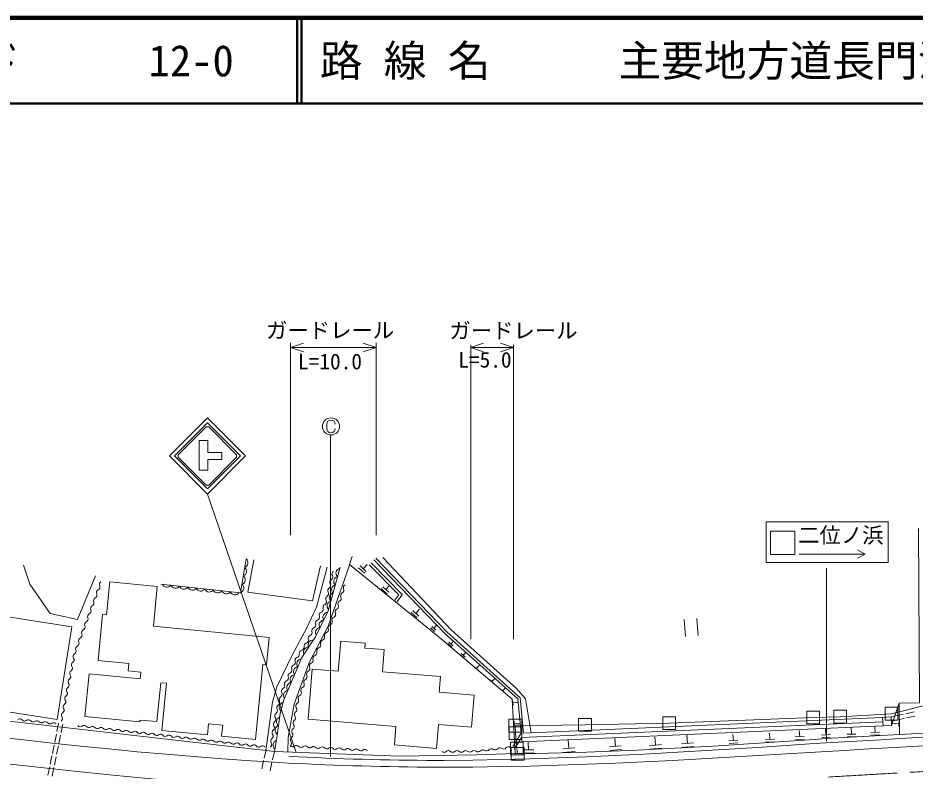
# Model space of a CAD drawing. Units: millimetres, scale not verified. Extents: x 40000 to 680000, y 20000 to 380000.
# Drawn here: x 145064 to 250038, y 291898 to 380000 of the extents above; entities that cross this region are included whole.
import ezdxf
from ezdxf.enums import TextEntityAlignment as Align

# ---------------------------------------------------------------- set-up
doc = ezdxf.new("R2010")
doc.units = ezdxf.units.MM
doc.header["$LTSCALE"] = 1000
doc.linetypes.add('CHAIN', pattern=[18.5, 12, -1.5, 3.5, -1.5])
for name, color, linetype, lineweight in [('M-BGD', 7, 'Continuous', 13), ('M-BMK', 2, 'CHAIN', 13), ('M-BMK-ROW', 30, 'Continuous', 13), ('M-STR-HTXT', 7, 'Continuous', 13), ('M-STR-STRC', 7, 'Continuous', 13), ('M-TTL', 2, 'Continuous', 140), ('M-TTL-LINE', 7, 'Continuous', 50), ('M-TTL-TXT', 7, 'Continuous', 13)]:
    doc.layers.add(name, color=color, linetype=linetype, lineweight=lineweight)
doc.styles.add('ＭＳ ゴシック', font='')
doc.styles.get('ＭＳ ゴシック').set_extended_font_data('MS Gothic')

msp = doc.modelspace()

# ---------------------------------------------------------------- linework, layer by layer
at = {"layer": 'M-BGD'}
for p, q in [((185463, 315571), (185912, 316058)), ((186168, 316028), (189643, 312525)), ((186381, 316240), (190036, 312555)), ((185618, 315041), (184922, 315683)), ((185811, 315250), (185115, 315892)), ((188257, 312600), (187561, 313241)), ((188450, 312809), (187754, 313450)), ((188102, 313129), (188551, 313617)), ((189643, 312525), (189181, 311889)), ((190036, 312555), (189424, 311713)), ((191618, 310342), (192067, 310829)), ((191774, 309812), (191078, 310454)), ((191966, 310021), (191270, 310663)), ((224521, 309739), (224676, 307745)), ((193820, 308234), (193352, 308657)), ((193947, 308375), (193479, 308798)), ((193713, 308586), (194009, 308914)), ((223026, 309623), (223180, 307629)), ((195823, 306393), (195355, 306816)), ((195950, 306534), (195482, 306957)), ((195716, 306745), (196012, 307073)), ((197278, 305105), (196809, 305528)), ((197405, 305245), (196936, 305669)), ((197170, 305457), (197467, 305785)), ((198864, 303734), (198533, 304057)), ((198698, 303895), (199021, 304227)), ((200673, 302200), (200342, 302524)), ((200508, 302362), (200831, 302693)), ((201948, 301112), (201610, 301424)), ((201779, 301268), (202091, 301605)), ((203007, 299612), (202920, 300150)), ((202964, 299881), (203502, 299968)), ((248187, 299820), (247292, 297234)), ((204239, 296346), (246232, 298171)), ((247231, 298232), (248648, 298536)), ((248941, 298599), (249919, 298809)), ((249046, 298110), (250024, 298320)), ((149827, 297488), (149625, 296509)), ((150317, 297387), (150115, 296408)), ((203117, 297083), (203113, 297752)), ((203115, 297417), (203784, 297422)), ((203988, 295835), (246254, 297671)), ((245364, 296413), (245341, 297136)), ((247262, 297727), (248753, 298047)), ((248151, 297440), (247452, 297485)), ((248173, 297790), (248129, 297091)), ((149565, 296215), (149362, 295236)), ((150054, 296114), (149852, 295135)), ((203939, 296331), (202985, 294770)), ((223408, 295133), (223322, 296102)), ((228774, 295472), (228732, 296193)), ((233056, 295612), (233015, 296333)), ((236537, 295913), (236496, 296634)), ((240131, 296166), (239102, 296082)), ((239617, 296124), (239558, 296844)), ((243104, 296230), (242072, 296197)), ((242588, 296213), (242564, 296936)), ((245880, 296430), (244848, 296397)), ((245890, 296120), (244858, 296087)), ((203988, 295835), (203168, 294494)), ((204789, 294392), (204781, 295289)), ((209523, 294544), (209438, 295513)), ((214975, 294782), (214890, 295750)), ((220353, 294987), (218969, 294865)), ((219661, 294926), (219576, 295895)), ((224099, 295194), (222716, 295072)), ((229289, 295501), (228259, 295442)), ((229307, 295192), (228276, 295133)), ((233572, 295641), (232541, 295582)), ((233590, 295332), (232559, 295273)), ((237052, 295943), (236022, 295883)), ((237070, 295633), (236040, 295574)), ((238246, 295605), (239596, 295688)), ((238277, 295106), (239627, 295189)), ((240157, 295857), (239128, 295773)), ((243114, 295920), (242082, 295887)), ((149302, 294942), (149100, 293963)), ((149791, 294841), (149589, 293862)), ((174107, 294397), (173883, 293423)), ((175081, 294173), (174857, 293199)), ((205430, 294398), (204148, 294386)), ((205433, 294013), (204151, 294002)), ((210215, 294605), (208831, 294484)), ((210252, 294190), (208868, 294068)), ((215667, 294842), (214283, 294721)), ((215704, 294427), (214320, 294306)), ((220389, 294571), (219005, 294450)), ((224136, 294779), (222752, 294657)), ((149039, 293669), (148837, 292690)), ((149529, 293568), (149327, 292589)), ((173816, 293130), (173592, 292156)), ((174790, 292906), (174566, 291932)), ((148776, 292396), (148574, 291416)), ((149266, 292295), (149064, 291315))]:
    msp.add_line(p, q, dxfattribs=at)
for points in [[(250425, 320269), (250544, 299891), (248187, 299820), (248225, 296191)], [(154158, 314726), (152047, 309636), (148826, 310345), (146455, 313765), (145725, 315994)], [(161779, 313771), (171094, 312731), (171765, 316737)], [(180481, 315895), (179521, 311797), (171982, 312832), (172679, 316597)], [(176643, 294115), (176668, 295826), (177382, 299715), (179174, 304693), (181355, 308841), (183633, 315329), (184164, 317001)], [(203233, 293944), (202882, 300300), (194617, 307326), (183866, 316063)], [(203939, 296331), (203551, 300328), (195049, 307949), (186715, 316591)], [(204239, 296346), (203838, 300474), (195258, 308165), (186931, 316799)], [(205109, 296384), (204467, 300347), (203399, 301567), (195753, 308419), (187750, 316897)], [(174081, 294290), (174837, 299968), (175347, 301744), (177152, 305456), (178830, 308564), (179986, 311053), (181258, 315735)], [(182758, 315754), (181379, 310636), (179894, 307586), (178294, 305178), (176177, 300234), (175733, 298631), (175351, 295793), (175081, 294173)], [(203233, 293944), (198717, 293795), (189715, 293629), (175081, 294173), (132723, 299028)], [(246294, 297172), (204037, 295329), (203988, 295835)], [(238275, 295106), (234945, 294888), (231615, 294672), (228284, 294461), (224953, 294257), (221621, 294063), (218289, 293881), (214956, 293714), (211622, 293563), (208287, 293431), (204952, 293321), (201615, 293235), (198279, 293175), (194941, 293145), (193931, 293142)], [(238244, 295605), (235285, 295402), (232326, 295202), (229367, 295007), (226408, 294820), (223447, 294644), (220486, 294481), (217524, 294335), (214561, 294208), (211597, 294102), (208633, 294021), (205668, 293967), (203233, 293944)]]:
    msp.add_lwpolyline(points, dxfattribs=at)
for points in [[(172855, 295578), (168894, 295965), (169021, 297267), (167358, 297429), (167231, 296127), (161910, 296647), (162449, 302160), (161767, 302227), (161323, 297677), (159345, 297870), (159322, 297638), (152891, 298267), (153380, 303269), (159360, 302685), (159435, 303458), (157942, 303604), (158027, 304465), (154442, 304816), (154969, 310206), (155422, 310162), (155801, 314045), (161368, 313501), (160914, 308861), (174469, 307537), (174154, 304316), (173713, 304359)], [(149667, 297921), (135869, 300062), (136264, 302608), (137570, 302406), (138992, 311572), (142997, 310951), (142864, 310092), (151351, 308775)], [(179019, 297948), (189285, 297108), (189108, 294949), (194040, 294545), (194268, 297333), (198132, 297016), (198440, 300776), (194341, 301111), (194491, 302946), (187703, 303501), (187916, 306100), (185652, 306285), (185699, 306859), (182837, 307093), (182548, 303567), (179499, 303816)], [(247292, 297234), (246294, 297172), (246232, 298171), (247231, 298232)]]:
    msp.add_lwpolyline(points, close=True, dxfattribs=at)
for centre, radius, start, end in [((171414, 316257), 567, 288.56686, 52.42188), ((171249, 315271), 567, 288.56686, 52.42188), ((182168, 314941), 362, 122.20707, 209.41271), ((182846, 315057), 567, 102.99622, 226.85125), ((154962, 313716), 362, 116.06824, 203.27387), ((171084, 314285), 567, 288.56686, 52.42188), ((181923, 313971), 362, 122.20707, 209.41271), ((181537, 314585), 362, 302.20707, 29.41271), ((182586, 314091), 567, 102.99622, 226.85125), ((154614, 312777), 362, 116.06824, 203.27387), ((154296, 313430), 362, 296.06824, 23.27387), ((162491, 313960), 567, 201.70076, 325.55578), ((163484, 313849), 567, 201.70076, 325.55578), ((164478, 313738), 567, 201.70076, 325.55578), ((165472, 313627), 567, 201.70076, 325.55578), ((166466, 313516), 567, 201.70076, 325.55578), ((167460, 313405), 567, 201.70076, 325.55578), ((168454, 313294), 567, 201.70076, 325.55578), ((169447, 313183), 567, 201.70076, 325.55578), ((170441, 313072), 567, 201.70076, 325.55578), ((170919, 313298), 567, 288.56686, 52.42188), ((181678, 313000), 362, 122.20707, 209.41271), ((181292, 313614), 362, 302.20707, 29.41271), ((182326, 313126), 567, 102.99622, 226.85125), ((182845, 313050), 362, 297.63002, 24.83566), ((183503, 313354), 362, 117.63002, 204.83566), ((154266, 311839), 362, 116.06824, 203.27387), ((153948, 312491), 362, 296.06824, 23.27387), ((180801, 311674), 362, 302.20707, 29.41271), ((181432, 312030), 362, 122.20707, 209.41271), ((181046, 312644), 362, 302.20707, 29.41271), ((182066, 312160), 567, 102.99622, 226.85125), ((182859, 311459), 362, 117.63002, 204.83566), ((182523, 312102), 362, 297.63002, 24.83566), ((183181, 312407), 362, 117.63002, 204.83566), ((153253, 310614), 362, 296.06824, 23.27387), ((153919, 310900), 362, 116.06824, 203.27387), ((153600, 311552), 362, 296.06824, 23.27387), ((180430, 310805), 362, 290.56969, 17.77532), ((181121, 311027), 362, 110.56969, 197.77532), ((181806, 311195), 567, 102.99622, 226.85125), ((182537, 310511), 362, 117.63002, 204.83566), ((182201, 311154), 362, 297.63002, 24.83566), ((152905, 309675), 362, 296.06824, 23.27387), ((153571, 309962), 362, 116.06824, 203.27387), ((179994, 309904), 362, 290.56969, 17.77532), ((180685, 310126), 362, 110.56969, 197.77532), ((181314, 309893), 567, 92.12006, 215.97509), ((182170, 309544), 362, 109.86212, 197.06776), ((181879, 310207), 362, 297.63002, 24.83566), ((152557, 308736), 362, 296.06824, 23.27387), ((153223, 309023), 362, 116.06824, 203.27387), ((179813, 308324), 362, 110.56969, 197.77532), ((179558, 309003), 362, 290.56969, 17.77532), ((180439, 308095), 567, 92.12006, 215.97509), ((180249, 309225), 362, 110.56969, 197.77532), ((180877, 308994), 567, 92.12006, 215.97509), ((181723, 308648), 362, 109.86212, 197.06776), ((181477, 309331), 362, 289.86212, 17.06776), ((152209, 307798), 362, 296.06824, 23.27387), ((152875, 308084), 362, 116.06824, 203.27387), ((179376, 307423), 362, 110.56969, 197.77532), ((179122, 308102), 362, 290.56969, 17.77532), ((180583, 307540), 362, 289.86212, 17.06776), ((181276, 307752), 362, 109.86212, 197.06776), ((181030, 308435), 362, 289.86212, 17.06776), ((152180, 306207), 362, 116.06824, 203.27387), ((151862, 306859), 362, 296.06824, 23.27387), ((152528, 307146), 362, 116.06824, 203.27387), ((178895, 306508), 362, 103.10373, 190.30937), ((178686, 307201), 362, 290.56969, 17.77532), ((179593, 306651), 567, 84.45437, 208.3094), ((180135, 306644), 362, 289.86212, 17.06776), ((180828, 306857), 362, 109.86212, 197.06776), ((151882, 305298), 362, 125.19203, 212.39767), ((151514, 305920), 362, 296.06824, 23.27387), ((177632, 305541), 362, 283.10373, 10.30937), ((178346, 305671), 362, 103.10373, 190.30937), ((178182, 306378), 362, 283.10373, 10.30937), ((179039, 305818), 567, 84.45437, 208.3094), ((179688, 305748), 362, 289.86212, 17.06776), ((180381, 305961), 362, 109.86212, 197.06776), ((151687, 304316), 362, 125.19203, 212.39767), ((151270, 304909), 362, 305.19203, 32.39767), ((177167, 304612), 362, 292.12802, 19.33365), ((177851, 304852), 362, 112.12802, 199.33365), ((178268, 304440), 567, 94.89717, 218.7522), ((179529, 304188), 362, 117.0998, 204.30544), ((179241, 304853), 362, 289.86212, 17.06776), ((179934, 305066), 362, 109.86212, 197.06776), ((151493, 303334), 362, 125.19203, 212.39767), ((151075, 303927), 362, 305.19203, 32.39767), ((176755, 303699), 362, 292.12802, 19.33365), ((177439, 303939), 362, 112.12802, 199.33365), ((177874, 303521), 567, 94.89717, 218.7522), ((179198, 303244), 362, 117.0998, 204.30544), ((178868, 303890), 362, 297.0998, 24.30544), ((151298, 302352), 362, 125.19203, 212.39767), ((150881, 302945), 362, 305.19203, 32.39767), ((176616, 302114), 362, 112.12802, 199.33365), ((176344, 302787), 362, 292.12802, 19.33365), ((177028, 303027), 362, 112.12802, 199.33365), ((177481, 302601), 567, 94.89717, 218.7522), ((178867, 302299), 362, 117.0998, 204.30544), ((178537, 302945), 362, 297.0998, 24.30544), ((151104, 301370), 362, 125.19203, 212.39767), ((150686, 301963), 362, 305.19203, 32.39767), ((176253, 301225), 362, 120.55679, 207.76243), ((175932, 301874), 362, 292.12802, 19.33365), ((176694, 300763), 567, 94.89717, 218.7522), ((177087, 301682), 567, 94.89717, 218.7522), ((178536, 301354), 362, 117.0998, 204.30544), ((178206, 302000), 362, 297.0998, 24.30544), ((150909, 300388), 362, 125.19203, 212.39767), ((150492, 300981), 362, 305.19203, 32.39767), ((175980, 300262), 362, 120.55679, 207.76243), ((175611, 300887), 362, 300.55679, 27.76243), ((177545, 300111), 362, 297.0998, 24.30544), ((178206, 300409), 362, 117.0998, 204.30544), ((177876, 301056), 362, 297.0998, 24.30544), ((150103, 299018), 362, 305.19203, 32.39767), ((150715, 299406), 362, 125.19203, 212.39767), ((150297, 300000), 362, 305.19203, 32.39767), ((175706, 299299), 362, 120.55679, 207.76243), ((175338, 299924), 362, 300.55679, 27.76243), ((176212, 299361), 567, 102.58321, 226.43824), ((177334, 299087), 362, 307.49463, 34.70027), ((177930, 299500), 362, 127.49463, 214.70027), ((149908, 298036), 362, 305.19203, 32.39767), ((150520, 298424), 362, 125.19203, 212.39767), ((174871, 297949), 362, 307.32009, 34.52573), ((175469, 298360), 362, 127.32009, 214.52573), ((175065, 298961), 362, 300.55679, 27.76243), ((175873, 297672), 567, 110.40067, 234.25569), ((177179, 298098), 362, 307.49463, 34.70027), ((177775, 298511), 362, 127.49463, 214.70027), ((348971, -1505495), 1804500, 89.09477, 93.47489), ((348971, -1505495), 1804000, 89.09477, 93.47489), ((145283, 297642), 362, 40.02403, 127.22966), ((145839, 298108), 362, 220.02403, 307.22966), ((146277, 297531), 362, 40.02403, 127.22966), ((146834, 297997), 362, 220.02403, 307.22966), ((147272, 297420), 362, 40.02403, 127.22966), ((147828, 297886), 362, 220.02403, 307.22966), ((148267, 297309), 362, 40.02403, 127.22966), ((148823, 297775), 362, 220.02403, 307.22966), ((149262, 297197), 362, 40.02403, 127.22966), ((152356, 297446), 362, 219.8796, 307.08524), ((152793, 296868), 362, 39.8796, 127.08524), ((153350, 297333), 362, 219.8796, 307.08524), ((153787, 296754), 362, 39.8796, 127.08524), ((174713, 296961), 362, 307.32009, 34.52573), ((175311, 297372), 362, 127.32009, 214.52573), ((175739, 296681), 567, 110.40067, 234.25569), ((177024, 297109), 362, 307.49463, 34.70027), ((177621, 297522), 362, 127.49463, 214.70027), ((154345, 297219), 362, 219.8796, 307.08524), ((154782, 296641), 362, 39.8796, 127.08524), ((155339, 297105), 362, 219.8796, 307.08524), ((155776, 296527), 362, 39.8796, 127.08524), ((156334, 296992), 362, 219.8796, 307.08524), ((156771, 296413), 362, 39.8796, 127.08524), ((157328, 296878), 362, 219.8796, 307.08524), ((157766, 296300), 362, 39.8796, 127.08524), ((158323, 296765), 362, 219.8796, 307.08524), ((158760, 296186), 362, 39.8796, 127.08524), ((159317, 296651), 362, 219.8796, 307.08524), ((159755, 296073), 362, 39.8796, 127.08524), ((160312, 296537), 362, 219.8796, 307.08524), ((160749, 295959), 362, 39.8796, 127.08524), ((161306, 296424), 362, 219.8796, 307.08524), ((161744, 295845), 362, 39.8796, 127.08524), ((162301, 296310), 362, 219.8796, 307.08524), ((162738, 295732), 362, 39.8796, 127.08524), ((174556, 295972), 362, 307.32009, 34.52573), ((175153, 296383), 362, 127.32009, 214.52573), ((176870, 296120), 362, 307.49463, 34.70027), ((177466, 296533), 362, 127.49463, 214.70027), ((163296, 296196), 362, 219.8796, 307.08524), ((163733, 295618), 362, 39.8796, 127.08524), ((164290, 296083), 362, 219.8796, 307.08524), ((164727, 295505), 362, 39.8796, 127.08524), ((165285, 295969), 362, 219.8796, 307.08524), ((165722, 295391), 362, 39.8796, 127.08524), ((166279, 295856), 362, 219.8796, 307.08524), ((166716, 295277), 362, 39.8796, 127.08524), ((167274, 295742), 362, 219.8796, 307.08524), ((167711, 295164), 362, 39.8796, 127.08524), ((168268, 295628), 362, 219.8796, 307.08524), ((168705, 295050), 362, 39.8796, 127.08524), ((169263, 295515), 362, 219.8796, 307.08524), ((169700, 294936), 362, 39.8796, 127.08524), ((170257, 295401), 362, 219.8796, 307.08524), ((170694, 294823), 362, 39.8796, 127.08524), ((171252, 295288), 362, 219.8796, 307.08524), ((171689, 294709), 362, 39.8796, 127.08524), ((174398, 294984), 362, 307.32009, 34.52573), ((174995, 295395), 362, 127.32009, 214.52573), ((175479, 294939), 567, 108.6287, 232.48373), ((176715, 295131), 362, 307.49463, 34.70027), ((177311, 295544), 362, 127.49463, 214.70027), ((172246, 295174), 362, 219.8796, 307.08524), ((172683, 294596), 362, 39.8796, 127.08524), ((173241, 295060), 362, 219.8796, 307.08524), ((173678, 294482), 362, 39.8796, 127.08524), ((177200, 295090), 362, 223.01273, 310.21837), ((177668, 294536), 362, 43.01273, 130.21837), ((178199, 295031), 362, 223.01273, 310.21837), ((178668, 294477), 362, 43.01273, 130.21837), ((179199, 294972), 362, 223.01273, 310.21837), ((179667, 294418), 362, 43.01273, 130.21837), ((180198, 294913), 362, 223.01273, 310.21837), ((180666, 294359), 362, 43.01273, 130.21837), ((181197, 294854), 362, 223.01273, 310.21837), ((181665, 294300), 362, 43.01273, 130.21837), ((182196, 294794), 362, 223.01273, 310.21837), ((182665, 294241), 362, 43.01273, 130.21837), ((183196, 294735), 362, 223.01273, 310.21837), ((183664, 294182), 362, 43.01273, 130.21837), ((184195, 294676), 362, 223.01273, 310.21837), ((184663, 294123), 362, 43.01273, 130.21837), ((185194, 294617), 362, 223.01273, 310.21837), ((185662, 294064), 362, 43.01273, 130.21837), ((194934, 294443), 362, 226.81404, 314.01967), ((195438, 293922), 362, 46.81404, 134.01967), ((195935, 294451), 362, 226.81404, 314.01967), ((196439, 293929), 362, 46.81404, 134.01967), ((196936, 294458), 362, 226.81404, 314.01967), ((197440, 293937), 362, 46.81404, 134.01967), ((197937, 294465), 362, 226.81404, 314.01967), ((198441, 293944), 362, 46.81404, 134.01967), ((198909, 294497), 362, 232.84613, 320.05177), ((199464, 294032), 362, 52.84613, 140.05177), ((199903, 294609), 362, 232.84613, 320.05177), ((200459, 294144), 362, 52.84613, 140.05177), ((200898, 294722), 362, 232.84613, 320.05177), ((201454, 294256), 362, 52.84613, 140.05177), ((201893, 294834), 362, 232.84613, 320.05177), ((202448, 294369), 362, 52.84613, 140.05177), ((195010, 639140), 346000, 266.97797, 269.82147)]:
    msp.add_arc(centre, radius, start, end, dxfattribs=at)
at = {"layer": 'M-BMK'}
msp.add_lwpolyline([(132126, 294087), (137092, 293507), (142059, 292935), (147028, 292379), (152000, 291846), (156974, 291346), (161953, 290885), (166936, 290472), (171923, 290115), (176558, 289841)], dxfattribs=at)
msp.add_arc((348971, -1505495), 1800000, 89.09477, 93.47489, dxfattribs=at)
at = {"layer": 'M-BMK-ROW'}
for p, q in [((248031, 299356), (246531, 299356)), ((246531, 299356), (246531, 297856)), ((248031, 297856), (248031, 299356)), ((222021, 298256), (220521, 298256)), ((220521, 298256), (220521, 296756)), ((222021, 296756), (222021, 298256)), ((238865, 298921), (237365, 298921)), ((237365, 298921), (237365, 297421)), ((238865, 297421), (238865, 298921)), ((242020, 299009), (240520, 299009)), ((240520, 299009), (240520, 297509)), ((242020, 297509), (242020, 299009)), ((204014, 297953), (202514, 297953)), ((202514, 297953), (202514, 296453)), ((204014, 296453), (204014, 297953)), ((212174, 298059), (210674, 298059)), ((210674, 298059), (210674, 296559)), ((212174, 296559), (212174, 298059)), ((237365, 297421), (238865, 297421)), ((240520, 297509), (242020, 297509)), ((246531, 297856), (248031, 297856)), ((202514, 296453), (204014, 296453)), ((204032, 297077), (202532, 297077)), ((202532, 297077), (202532, 295577)), ((204032, 295577), (204032, 297077)), ((210674, 296559), (212174, 296559)), ((220521, 296756), (222021, 296756)), ((202532, 295577), (204032, 295577)), ((204183, 295284), (202683, 295284)), ((202683, 295284), (202683, 293784)), ((204183, 293784), (204183, 295284)), ((204285, 294665), (202785, 294665)), ((202785, 294665), (202785, 293165)), ((204285, 293165), (204285, 294665)), ((202683, 293784), (204183, 293784)), ((202785, 293165), (204285, 293165))]:
    msp.add_line(p, q, dxfattribs=at)
msp.add_lwpolyline([(203535, 293915), (203433, 294534), (203282, 296327), (203264, 297203), (211424, 297309), (221271, 297506), (238115, 298171), (241270, 298259), (247281, 298606), (252697, 299953), (261382, 300235), (273898, 300695), (280914, 301020), (291943, 301407), (302102, 301553)], dxfattribs=at)
at = {"layer": 'M-STR-HTXT'}
for p, q in [((176973, 341996), (176973, 319496)), ((176973, 341459), (178473, 341959)), ((176973, 341459), (186973, 341459)), ((176973, 341459), (178473, 340959)), ((186973, 341459), (185473, 341959)), ((186973, 341459), (185473, 340959)), ((186973, 341996), (186973, 319496)), ((198043, 341459), (199543, 341959)), ((198043, 341762), (198043, 307321)), ((198043, 341459), (203043, 341459)), ((198043, 341459), (199543, 340959)), ((203043, 341459), (201543, 341959)), ((203043, 341459), (201543, 340959)), ((203043, 341762), (203043, 307321)), ((181194, 332465), (181194, 331965)), ((181641, 331217), (181641, 293590))]:
    msp.add_line(p, q, dxfattribs=at)
msp.add_circle((181694, 332215), 1000, dxfattribs=at)
for centre, start, end in [((181694, 332465), 0, 180), ((181694, 331965), 180, 0)]:
    msp.add_arc(centre, 500, start, end, dxfattribs=at)
at = {"layer": 'M-STR-STRC'}
for p, q in [((167090, 332177), (163823, 328910)), ((167294, 330573), (166287, 330573)), ((166287, 330573), (166287, 327083)), ((167294, 329163), (167294, 330573)), ((162784, 328761), (167239, 324307)), ((163378, 328761), (167239, 324901)), ((167294, 329163), (168905, 329163)), ((168905, 329163), (168905, 328358)), ((167294, 328358), (168905, 328358)), ((167294, 327083), (167294, 328358)), ((166287, 327083), (167294, 327083)), ((177624, 294079), (167239, 324307)), ((232598, 321047), (246907, 321047)), ((232598, 316303), (232598, 321047)), ((246907, 316303), (246907, 321047)), ((233141, 317248), (233141, 319948)), ((236478, 317284), (244186, 317284)), ((244186, 317284), (243286, 317784)), ((244186, 317284), (243286, 316784)), ((246907, 316303), (232598, 316303)), ((239658, 295412), (239658, 315630)), ((238338, 294108), (239688, 294191))]:
    msp.add_line(p, q, dxfattribs=at)
for points in [[(167239, 324307), (171694, 328761), (167239, 333216), (162784, 328761)], [(167239, 324901), (171100, 328761), (167239, 332622), (163378, 328761)], [(163823, 328910), (163823, 328613), (167090, 325346), (167387, 325346), (170654, 328613), (170654, 328910), (167387, 332177), (167090, 332177)], [(233141, 319948), (235985, 319948), (235985, 317248), (233141, 317248)], [(132474, 297066), (135791, 296678), (139108, 296293), (142426, 295912), (145744, 295538), (149064, 295174), (152385, 294822), (155707, 294484), (159031, 294163), (162357, 293861), (165684, 293581), (169014, 293324), (172346, 293094), (175679, 292893), (176716, 292837)], [(238338, 294108), (235004, 293906), (231671, 293706), (228337, 293511), (225003, 293323), (221668, 293145), (218333, 292979), (214997, 292827), (211660, 292692), (208323, 292577), (204985, 292483), (201646, 292412), (198307, 292369), (194968, 292354), (193929, 292356)]]:
    msp.add_lwpolyline(points, dxfattribs=at)
for centre, radius, start, end in [((348971, -1505495), 1803000, 89.09477, 93.47489), ((195010, 639354), 347000, 266.97797, 269.82147)]:
    msp.add_arc(centre, radius, start, end, dxfattribs=at)
at = {"layer": 'M-TTL'}
msp.add_line((680000, 380000), (40000, 380000), dxfattribs=at)
at = {"layer": 'M-TTL-LINE'}
for p, q in [((177750, 380000), (177750, 370000)), ((178250, 380000), (178250, 370000)), ((40000, 370000), (680000, 370000))]:
    msp.add_line(p, q, dxfattribs=at)

# ---------------------------------------------------------------- texts
at = {"layer": 'M-STR-HTXT', "style": 'ＭＳ ゴシック'}
for s, p in [('ガードレール', (181591, 341994)), ('ガードレール', (203043, 341959)), ('L=10.0', (181581, 338346)), ('L=5.0', (199707, 338544))]:
    msp.add_text(s, height=1833, dxfattribs=at).set_placement(p, align=Align.BOTTOM_CENTER)
at = {"layer": 'M-STR-STRC', "style": 'ＭＳ ゴシック'}
msp.add_text('二位ノ浜', height=1833, dxfattribs=at).set_placement((236356, 318028), align=Align.BOTTOM_LEFT)
at = {"layer": 'M-TTL-TXT', "style": 'ＭＳ ゴシック'}
for s, p in [('図面コード      12-0', (120380, 375000)), ('路 線 名      主要地方道長門油谷線', (180380, 375000))]:
    msp.add_text(s, height=3666, dxfattribs=at).set_placement(p, align=Align.MIDDLE_LEFT)

doc.saveas('drawing.dxf')
